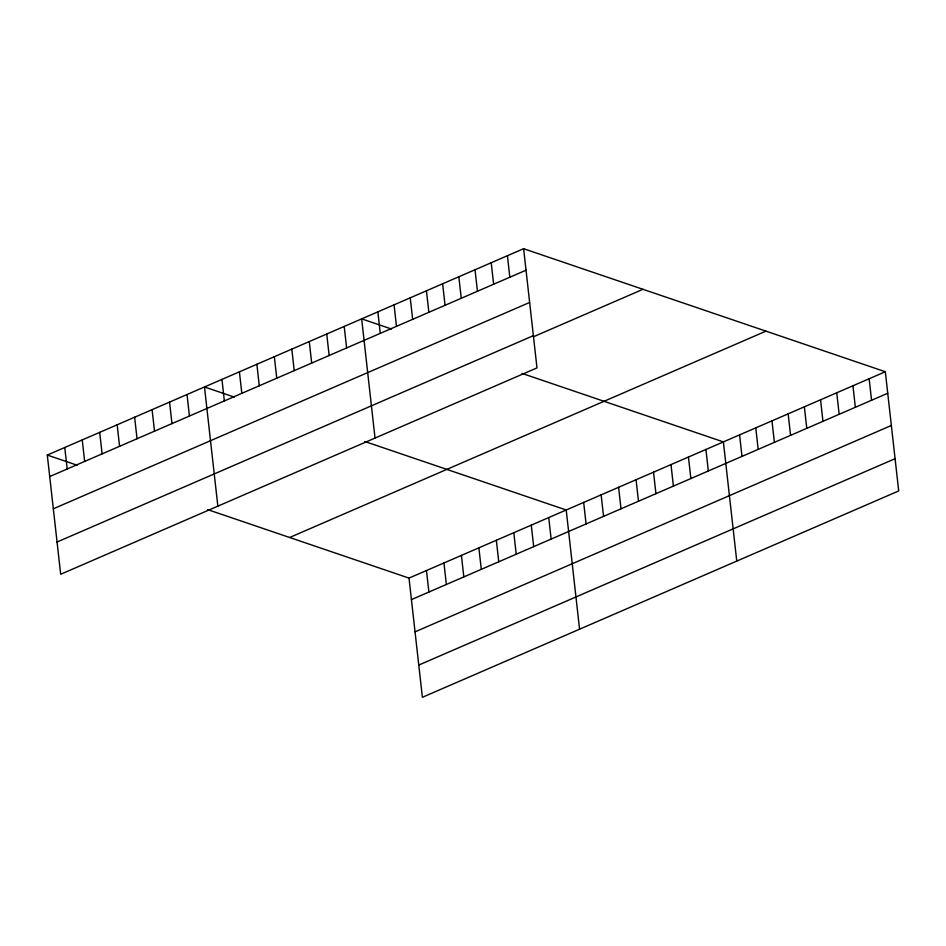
<?xml version="1.0" encoding="UTF-8"?>
<svg xmlns="http://www.w3.org/2000/svg" width="946" height="946" viewBox="0 0 946 946"><rect width="100%" height="100%" fill="white"/><g stroke="black" fill="none" stroke-linecap="round" stroke-linejoin="round"><path stroke-width="1.42" d="M523.611 248.703L536.985 367.899L60.674 574.257L47.3 455.061L523.611 248.703L885.326 371.743L898.7 490.939L422.389 697.297L409.015 578.101L207.659 509.61M49.712 476.571L526.023 270.213M53.331 508.806L529.642 302.448M57.056 542.023L533.367 335.664M533.662 336.67L642.973 289.31M289.653 537.494L765.964 331.147M409.015 578.101L885.326 371.743M411.427 599.61L887.738 393.252M415.046 631.845L891.357 425.487M418.771 665.062L895.082 458.704M391.502 329.019L361.668 318.861L375.03 438.057M522.026 373.41L723.383 441.9L736.757 561.108M234.324 397.107L204.478 386.961L217.852 506.157M364.849 441.51L566.205 510L579.567 629.196M47.3 455.061L77.146 465.207M869.138 378.767L871.55 400.276M852.937 385.779L855.35 407.288M836.749 392.791L839.161 414.301M820.549 399.815L822.961 421.313M804.36 406.827L806.772 428.337M788.16 413.84L790.572 435.349M771.971 420.864L774.384 442.361M755.771 427.876L758.184 449.385M739.583 434.888L741.995 456.398M705.917 449.468L708.329 470.978M688.452 457.036L690.864 478.546M670.986 464.604L673.398 486.114M653.52 472.172L655.933 493.682M636.067 479.74L638.479 501.25M618.601 487.308L621.014 508.806M601.136 494.864L603.548 516.374M583.67 502.432L586.082 523.942M548.739 517.568L551.151 539.078M507.411 255.727L509.823 277.225M531.274 525.136L533.686 546.646M491.222 262.74L493.635 284.249M513.808 532.704L516.22 554.214M475.022 269.752L477.434 291.262M496.343 540.272L498.755 561.77M458.834 276.764L461.246 298.274M478.877 547.829L481.289 569.338M442.633 283.788L445.046 305.298M461.412 555.397L463.824 576.906M426.445 290.8L428.857 312.31M443.946 562.965L446.358 584.474M410.245 297.813L412.657 319.322M426.48 570.533L428.893 592.042M394.056 304.837L396.469 326.346M377.856 311.849L380.268 333.359M344.202 326.429L346.614 347.939M326.737 333.997L329.149 355.507M309.271 341.565L311.683 363.075M291.806 349.133L294.218 370.643M274.34 356.701L276.752 378.211M256.874 364.257L259.287 385.767M239.409 371.825L241.821 393.335M221.943 379.393L224.356 400.903M187.012 394.529L189.425 416.039M169.559 402.097L171.971 423.607M152.093 409.665L154.505 431.163M134.628 417.221L137.04 438.731M117.162 424.789L119.574 446.299M99.697 432.357L102.109 453.867M82.231 439.925L84.643 461.435M64.766 447.493L67.178 469.003"/></g></svg>
